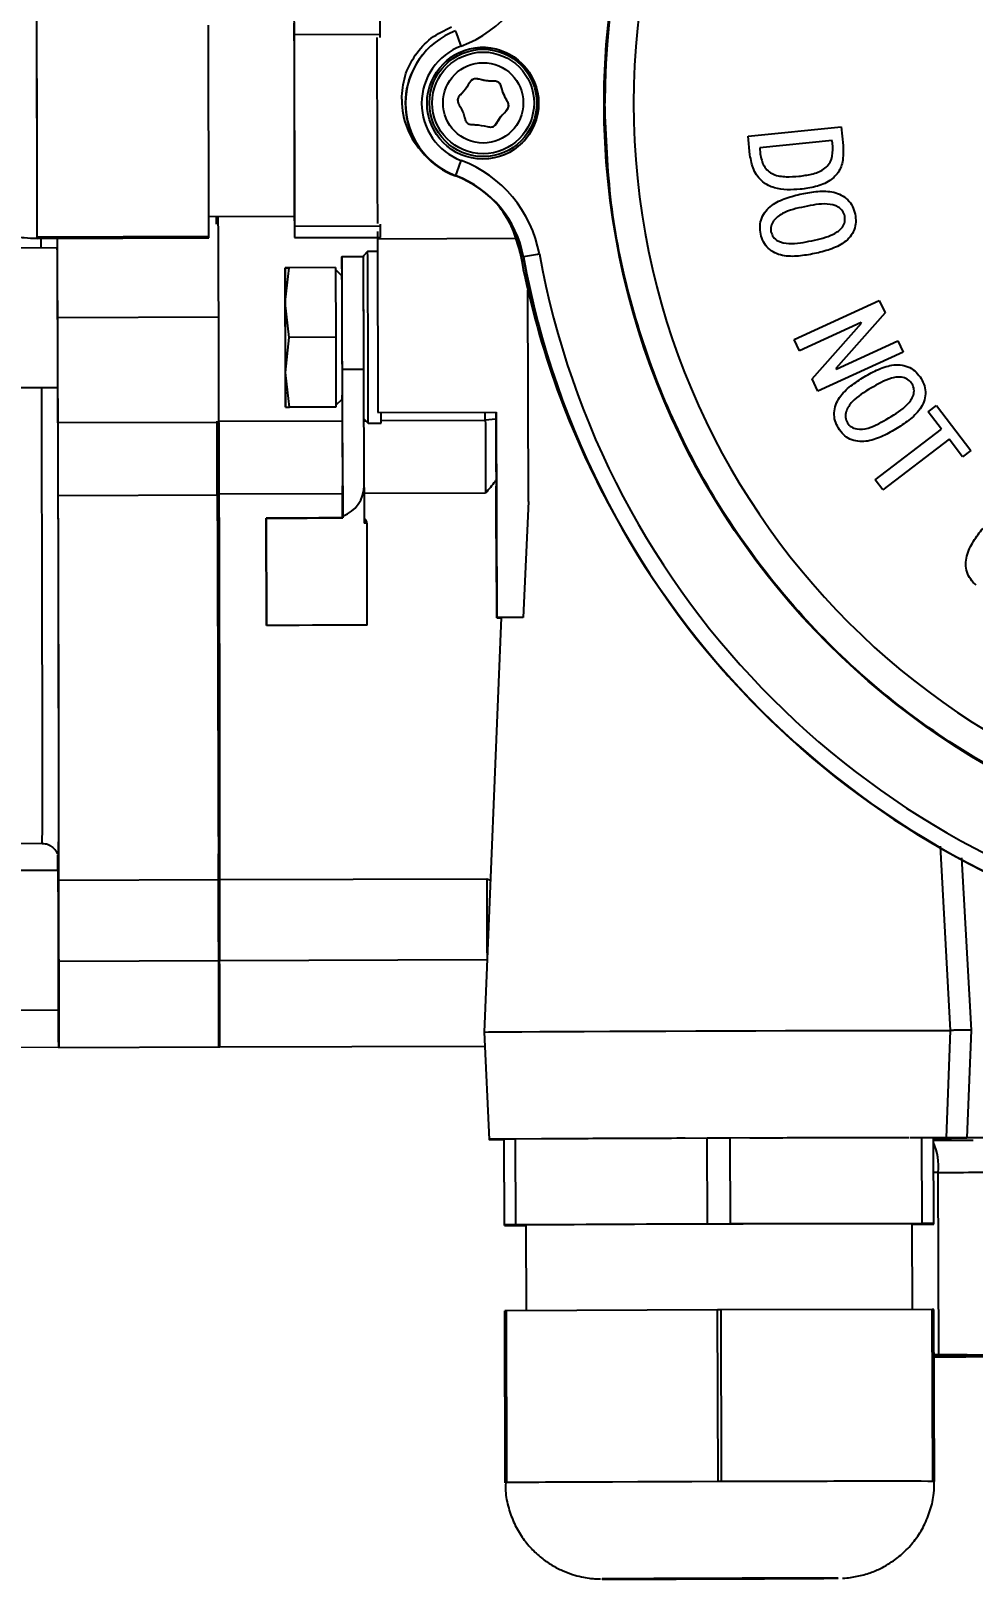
# Model space of a CAD drawing. Header units: millimetres. Extents: x 2462 to 4142, y 835 to 2023.
# Drawn here: x 3527.8 to 3615.5, y 1609.9 to 1754.2 of the extents above; entities that cross this region are included whole.
import ezdxf

# ---------------------------------------------------------------- set-up
doc = ezdxf.new("R2010")
doc.units = ezdxf.units.MM
doc.layers.add('标注', color=3, linetype='Continuous', lineweight=13)
doc.styles.add('SLDTEXTSTYLE1', font='txt.shx', dxfattribs={"width": 0.7, "bigfont": 'gbcbig.shx'})
doc.dimstyles.new('SLDDIMSTYLE12$0', dxfattribs={"dimtxt": 12, "dimasz": 10, "dimexe": 0, "dimexo": 0.0625, "dimgap": 0.875, "dimtad": 1, "dimdec": 1, "dimlfac": 1.8, "dimrnd": 1e-09, "dimzin": 12, "dimdsep": 46, "dimtxsty": 'SLDTEXTSTYLE1', "dimcen": 0.09, "dimdle": 8.16, "dimclrd": 3, "dimclre": 3, "dimadec": 0, "dimazin": 3, "dimtfac": 1, "dimtdec": 1, "dimtofl": 0, "dimtmove": 0, "dimatfit": 3, "dimfxl": 0, "dimfrac": 2, "dimtolj": 1, "dimlwd": 5, "dimlwe": 5, "dimarcsym": 0})

# ---------------------------------------------------------------- blocks, each defined once
blk = doc.blocks.new('*D29')
at = {"layer": 'Defpoints', "color": 0, "transparency": 16777216}
for p in [(3529.96, 1795.46), (3390.31, 1659.46), (3530.36, 1659.46)]:
    blk.add_point(p, dxfattribs=at)
at = {"layer": '标注', "color": 3, "lineweight": 5, "transparency": 16777216}
blk.add_line((3529.9, 1795.46), (3390.31, 1795.46), dxfattribs=at)
at = {"layer": '标注', "color": 3, "linetype": 'Continuous', "lineweight": 5, "transparency": 16777216}
for p, q in [((3390.31, 1785.46), (3390.31, 1669.46)), ((3530.3, 1659.46), (3390.31, 1659.46))]:
    blk.add_line(p, q, dxfattribs=at)
at = {"layer": '标注', "color": 3, "transparency": 16777216}
for points in [[(3388.65, 1785.46), (3391.98, 1785.46), (3390.31, 1795.46)], [(3388.65, 1669.46), (3391.98, 1669.46), (3390.31, 1659.46)]]:
    blk.add_solid(points, dxfattribs=at)
at = {"layer": '标注', "color": 0, "transparency": 16777216, "insert": (3384.44, 1727.46), "char_height": 10, "attachment_point": 5, "rotation": 90, "style": 'SLDTEXTSTYLE1'}
blk.add_mtext('\\A1;136', dxfattribs=at)

msp = doc.modelspace()

# ---------------------------------------------------------------- linework, layer by layer
at = {"color": 7, "linetype": 'Continuous', "lineweight": 25}
for p, q in [((3528.333, 1744.848), (3528.312, 1754.684)), ((3544.354, 1735.062), (3544.312, 1754.734)), ((3552.313, 1753.85), (3560.313, 1753.875)), ((3552.352, 1735.996), (3552.313, 1753.85)), ((3560.314, 1753.574), (3560.313, 1753.875)), ((3564.541, 1752.284), (3564.518, 1752.258)), ((3568.115, 1748.582), (3567.782, 1748.206)), ((3568.119, 1748.578), (3568.123, 1748.582)), ((3562.313, 1747.819), (3562.313, 1747.771)), ((3571.015, 1745.41), (3571.546, 1746.211)), ((3571.546, 1746.211), (3571.686, 1746.369)), ((3571.686, 1746.376), (3571.682, 1746.372)), ((3528.354, 1735.012), (3528.333, 1744.848)), ((3594.591, 1744.365), (3603.258, 1745.244)), ((3594.766, 1742.641), (3594.591, 1744.365)), ((3603.258, 1745.244), (3603.432, 1743.52)), ((3602.413, 1743.98), (3595.671, 1743.294)), ((3595.671, 1743.294), (3595.728, 1742.737)), ((3602.47, 1743.423), (3602.413, 1743.98)), ((3567.314, 1740.675), (3567.337, 1740.7)), ((3544.35, 1736.898), (3552.328, 1736.923)), ((3552.306, 1736.923), (3552.31, 1735.996)), ((3552.352, 1735.996), (3560.352, 1736.021)), ((3560.051, 1735.484), (3560.053, 1734.826)), ((3560.352, 1736.021), (3560.351, 1736.186)), ((3572.706, 1735.521), (3573.348, 1733.53)), ((3530.226, 1733.964), (3523.226, 1733.942)), ((3528.334, 1734.848), (3528.354, 1734.848)), ((3528.354, 1735.012), (3544.354, 1735.062)), ((3528.354, 1734.848), (3544.354, 1734.898)), ((3528.728, 1733.959), (3528.725, 1734.849)), ((3530.209, 1734.853), (3530.212, 1733.964)), ((3552.317, 1734.923), (3552.352, 1734.923)), ((3552.352, 1734.923), (3560.352, 1734.948)), ((3560.053, 1734.914), (3560.057, 1733.645)), ((3560.053, 1734.826), (3572.988, 1734.867)), ((3560.053, 1734.826), (3560.104, 1718.625)), ((3558.74, 1733.141), (3556.74, 1733.135)), ((3559.138, 1733.642), (3558.74, 1733.241)), ((3560.057, 1733.645), (3559.138, 1733.642)), ((3573.348, 1733.53), (3573.348, 1733.481)), ((3573.66, 1733.128), (3573.637, 1733.103)), ((3551.443, 1732.118), (3551.443, 1732.118)), ((3551.463, 1728.868), (3551.816, 1732.119)), ((3556.137, 1732.133), (3551.803, 1732.119)), ((3556.15, 1732.133), (3551.816, 1732.119)), ((3556.137, 1732.133), (3556.15, 1732.133)), ((3556.15, 1732.133), (3556.177, 1725.633)), ((3556.746, 1731.37), (3556.15, 1731.961)), ((3574.13, 1710.35), (3574.068, 1730.02)), ((3551.843, 1725.619), (3551.463, 1728.868)), ((3598.877, 1725.433), (3606.814, 1729.068)), ((3606.814, 1729.068), (3607.346, 1727.906)), ((3545.263, 1727.511), (3530.263, 1727.464)), ((3605.122, 1727), (3599.366, 1724.365)), ((3600.557, 1721.765), (3605.143, 1726.955)), ((3607.346, 1727.906), (3602.759, 1722.718)), ((3605.143, 1726.955), (3605.122, 1727)), ((3551.484, 1722.368), (3551.843, 1725.619)), ((3556.177, 1725.633), (3551.843, 1725.619)), ((3556.177, 1725.633), (3556.191, 1719.133)), ((3599.366, 1724.365), (3598.877, 1725.433)), ((3602.78, 1722.671), (3608.536, 1725.307)), ((3608.536, 1725.307), (3609.025, 1724.24)), ((3609.025, 1724.24), (3601.088, 1720.606)), ((3551.857, 1719.119), (3551.484, 1722.368)), ((3556.785, 1722.661), (3558.785, 1722.667)), ((3556.823, 1708.98), (3556.785, 1722.661)), ((3558.815, 1711.815), (3558.785, 1722.667)), ((3602.759, 1722.718), (3602.78, 1722.671)), ((3523.267, 1720.942), (3530.267, 1720.964)), ((3601.088, 1720.606), (3600.557, 1721.765)), ((3556.19, 1719.304), (3556.782, 1719.9)), ((3556.771, 1719.889), (3556.809, 1708.98)), ((3551.484, 1719.118), (3551.484, 1719.118)), ((3556.191, 1719.133), (3551.857, 1719.119)), ((3558.798, 1718.031), (3559.189, 1717.642)), ((3560.104, 1718.625), (3571.104, 1718.66)), ((3560.104, 1718.614), (3560.104, 1718.625)), ((3571.104, 1718.622), (3560.392, 1718.588)), ((3571.104, 1718.66), (3571.164, 1699.531)), ((3571.104, 1718.66), (3571.104, 1718.622)), ((3571.165, 1699.493), (3571.104, 1718.622)), ((3611.372, 1718.696), (3612.145, 1719.283)), ((3612.61, 1717.066), (3611.372, 1718.696)), ((3612.145, 1719.283), (3615.329, 1715.088)), ((3545.28, 1717.711), (3530.28, 1717.663)), ((3545.281, 1717.823), (3556.778, 1717.859)), ((3558.798, 1717.866), (3558.963, 1717.866)), ((3559.189, 1717.642), (3560.389, 1717.646)), ((3560.391, 1717.871), (3570.106, 1717.901)), ((3606.418, 1712.367), (3612.61, 1717.066)), ((3571.114, 1715.656), (3571.114, 1715.664)), ((3571.114, 1715.664), (3571.116, 1714.969)), ((3571.116, 1714.96), (3571.114, 1715.656)), ((3613.32, 1716.13), (3607.128, 1711.431)), ((3614.556, 1714.501), (3613.32, 1716.13)), ((3571.116, 1714.969), (3571.116, 1714.96)), ((3571.119, 1713.851), (3571.119, 1713.864)), ((3571.119, 1713.864), (3571.122, 1713.103)), ((3571.122, 1713.089), (3571.119, 1713.851)), ((3571.119, 1713.851), (3571.119, 1713.851)), ((3615.329, 1715.088), (3614.556, 1714.501)), ((3571.122, 1713.103), (3571.122, 1713.089)), ((3607.128, 1711.431), (3606.418, 1712.367)), ((3545.289, 1710.926), (3530.289, 1710.878)), ((3556.802, 1711.06), (3545.288, 1711.024)), ((3556.801, 1711.808), (3556.814, 1711.808)), ((3556.81, 1708.808), (3556.801, 1711.808)), ((3556.814, 1711.808), (3556.823, 1708.808)), ((3558.81, 1711.637), (3558.821, 1708.315)), ((3570.128, 1711.102), (3558.812, 1711.067)), ((3571.126, 1711.776), (3571.129, 1710.931)), ((3571.126, 1711.758), (3571.126, 1711.776)), ((3571.129, 1710.913), (3571.126, 1711.758)), ((3571.126, 1711.758), (3571.126, 1711.758)), ((3571.129, 1710.931), (3571.129, 1710.923)), ((3571.129, 1710.923), (3571.154, 1702.816)), ((3571.129, 1710.921), (3571.129, 1710.913)), ((3571.154, 1702.813), (3571.129, 1710.921)), ((3574.13, 1710.35), (3573.638, 1699.538)), ((3549.725, 1698.786), (3549.694, 1708.786)), ((3549.694, 1708.786), (3549.696, 1708.786)), ((3550.77, 1708.789), (3549.696, 1708.786)), ((3549.696, 1708.786), (3549.727, 1698.786)), ((3556.809, 1708.98), (3556.81, 1708.808)), ((3556.809, 1708.98), (3556.809, 1708.98)), ((3556.81, 1708.808), (3556.81, 1708.808)), ((3556.823, 1708.98), (3556.823, 1708.98)), ((3556.823, 1708.808), (3556.823, 1708.98)), ((3556.823, 1708.808), (3556.823, 1708.808)), ((3559.11, 1698.815), (3559.081, 1708.315)), ((3571.154, 1702.816), (3571.154, 1702.813)), ((3571.566, 1699.515), (3570.002, 1660.899)), ((3573.638, 1699.538), (3571.164, 1699.531)), ((3571.164, 1699.531), (3571.165, 1699.493)), ((3571.165, 1699.493), (3571.565, 1699.494)), ((3549.725, 1698.786), (3549.727, 1698.786)), ((3592.29, 1694.575), (3592.285, 1694.569)), ((3592.285, 1694.569), (3592.29, 1694.575)), ((3599.5, 1687.354), (3599.505, 1687.36)), ((3418.175, 1679.481), (3528.819, 1678.478)), ((3613.438, 1661.048), (3612.52, 1678.225)), ((3530.306, 1676.987), (3530.305, 1676.983)), ((3614.488, 1677.13), (3615.359, 1661.086)), ((3530.308, 1675.964), (3523.308, 1675.942)), ((3545.34, 1675.072), (3530.34, 1675.025)), ((3545.34, 1675.103), (3570.241, 1675.181)), ((3570.241, 1675.181), (3570.575, 1675.054)), ((3570.265, 1667.621), (3545.352, 1667.542)), ((3570.265, 1667.621), (3570.265, 1667.401)), ((3545.352, 1667.524), (3530.352, 1667.477)), ((3523.349, 1662.942), (3530.349, 1662.964)), ((3570.002, 1660.899), (3570.47, 1650.901)), ((3613.065, 1651.046), (3613.439, 1661.048)), ((3613.439, 1661.048), (3613.438, 1661.048)), ((3615.359, 1661.086), (3614.985, 1651.05)), ((3530.36, 1659.464), (3545.36, 1659.511)), ((3545.29, 1659.511), (3570.063, 1659.589)), ((3571.884, 1642.925), (3571.859, 1650.925)), ((3571.859, 1650.925), (3571.859, 1650.886)), ((3571.884, 1642.886), (3571.859, 1650.886)), ((3590.785, 1651.007), (3572.932, 1650.932)), ((3572.957, 1642.932), (3572.932, 1650.932)), ((3590.81, 1643.007), (3590.785, 1651.007)), ((3609.589, 1651.048), (3592.932, 1651.014)), ((3592.957, 1643.014), (3592.932, 1651.014)), ((3610.785, 1651.051), (3609.693, 1651.048)), ((3610.81, 1643.051), (3610.785, 1651.051)), ((3611.884, 1643.051), (3611.858, 1651.051)), ((3613.065, 1651.046), (3611.858, 1651.048)), ((3611.859, 1651.014), (3613.065, 1651.023)), ((3614.985, 1651.05), (3624.025, 1651.078)), ((3624.025, 1651.061), (3614.985, 1651.032)), ((3612.314, 1647.821), (3611.869, 1647.819)), ((3612.367, 1630.821), (3612.314, 1647.821)), ((3610.81, 1643.051), (3592.957, 1643.014)), ((3609.909, 1635.049), (3609.884, 1643.025)), ((3611.884, 1643.012), (3611.884, 1643.051)), ((3571.884, 1642.925), (3571.884, 1642.886)), ((3590.81, 1643.007), (3572.957, 1642.932)), ((3572.957, 1642.886), (3573.884, 1642.888)), ((3573.884, 1642.912), (3573.909, 1634.936)), ((3609.884, 1643.001), (3610.81, 1643.005)), ((3571.959, 1618.927), (3571.909, 1634.927)), ((3571.909, 1634.927), (3571.909, 1634.884)), ((3571.959, 1618.884), (3571.909, 1634.884)), ((3591.745, 1635.011), (3572.073, 1634.928)), ((3572.123, 1618.928), (3572.073, 1634.928)), ((3591.795, 1619.011), (3591.745, 1635.011)), ((3611.745, 1635.053), (3592.073, 1635.012)), ((3592.123, 1619.012), (3592.073, 1635.012)), ((3611.795, 1619.053), (3611.745, 1635.053)), ((3611.959, 1619.053), (3611.909, 1635.053)), ((3612.367, 1630.821), (3611.922, 1630.819)), ((3616.364, 1630.786), (3611.922, 1630.777)), ((3611.923, 1630.666), (3616.234, 1630.684)), ((3611.923, 1630.623), (3612.189, 1630.624)), ((3571.959, 1618.927), (3571.959, 1618.906)), ((3571.959, 1618.906), (3571.959, 1618.884)), ((3581.959, 1618.97), (3572.123, 1618.928)), ((3591.795, 1619.011), (3581.959, 1618.97)), ((3601.959, 1619.033), (3592.123, 1619.012)), ((3611.795, 1619.053), (3601.959, 1619.033)), ((3611.959, 1619.031), (3611.959, 1619.053))]:
    msp.add_line(p, q, dxfattribs=at)
at = {"color": 7, "linetype": 'Continuous', "lineweight": 25, "flags": 128}
for points in [[(3528.333, 1744.848), (3528.327, 1747.194), (3528.321, 1749.671), (3528.314, 1752.237), (3528.306, 1754.848), (3528.297, 1757.458), (3528.289, 1760.024), (3528.279, 1762.501), (3528.27, 1764.848)], [(3552.313, 1753.85), (3552.313, 1754.118), (3552.312, 1754.386), (3552.311, 1754.655), (3552.31, 1754.923), (3552.309, 1755.191), (3552.308, 1755.46), (3552.308, 1755.728), (3552.307, 1755.996)], [(3560.313, 1753.875), (3560.313, 1754.143), (3560.312, 1754.411), (3560.311, 1754.68), (3560.31, 1754.948), (3560.309, 1755.217), (3560.308, 1755.485), (3560.308, 1755.753), (3560.307, 1756.021)], [(3528.354, 1734.848), (3528.354, 1734.868), (3528.354, 1734.888), (3528.354, 1734.909), (3528.354, 1734.929), (3528.354, 1734.95), (3528.354, 1734.97), (3528.354, 1734.991), (3528.354, 1735.012)], [(3544.354, 1734.898), (3544.354, 1734.918), (3544.354, 1734.939), (3544.354, 1734.959), (3544.354, 1734.979), (3544.354, 1735), (3544.354, 1735.02), (3544.354, 1735.041), (3544.354, 1735.062)], [(3556.785, 1722.661), (3556.781, 1724.234), (3556.776, 1725.874), (3556.77, 1727.503), (3556.764, 1729.042), (3556.759, 1730.417), (3556.753, 1731.562), (3556.748, 1732.421), (3556.743, 1732.954), (3556.74, 1733.135), (3556.738, 1732.954), (3556.737, 1732.421), (3556.737, 1731.562), (3556.737, 1731.438)], [(3558.777, 1725.641), (3558.771, 1727.275), (3558.765, 1728.832), (3558.76, 1730.24), (3558.754, 1731.433), (3558.749, 1732.356), (3558.744, 1732.964), (3558.74, 1733.23), (3558.738, 1733.141)], [(3528.819, 1678.478), (3528.822, 1678.522), (3528.828, 1678.874), (3528.833, 1679.577), (3528.837, 1680.625), (3528.839, 1682.01), (3528.84, 1683.722), (3528.84, 1685.75), (3528.839, 1688.078), (3528.836, 1690.69), (3528.832, 1693.567), (3528.827, 1696.688), (3528.821, 1700.031), (3528.813, 1703.571), (3528.805, 1707.284), (3528.795, 1711.142), (3528.785, 1715.117), (3528.774, 1719.181), (3528.769, 1720.959)], [(3530.253, 1720.964), (3530.259, 1718.933), (3530.27, 1714.744), (3530.281, 1710.647), (3530.291, 1706.671), (3530.3, 1702.844), (3530.307, 1699.196), (3530.314, 1695.75), (3530.319, 1692.534), (3530.323, 1689.569), (3530.326, 1686.877), (3530.327, 1684.477), (3530.327, 1682.388), (3530.326, 1680.623), (3530.324, 1679.195), (3530.32, 1678.115), (3530.315, 1677.391), (3530.309, 1677.028), (3530.306, 1676.987)], [(3570.106, 1717.901), (3570.105, 1718.479), (3570.104, 1718.619)], [(3571.106, 1718.003), (3571.082, 1717.999), (3570.106, 1717.901)], [(3570.106, 1717.901), (3570.108, 1717.549), (3570.109, 1717.029), (3570.111, 1716.352), (3570.114, 1715.529), (3570.117, 1714.574), (3570.12, 1713.506), (3570.124, 1712.341), (3570.128, 1711.102)], [(3530.289, 1710.878), (3530.299, 1706.749), (3530.309, 1702.751), (3530.317, 1698.911), (3530.324, 1695.252), (3530.33, 1691.799), (3530.336, 1688.573), (3530.339, 1685.595), (3530.342, 1682.884), (3530.343, 1680.457), (3530.343, 1678.329), (3530.342, 1676.514), (3530.34, 1675.025)], [(3545.289, 1710.926), (3545.299, 1706.796), (3545.308, 1702.798), (3545.317, 1698.958), (3545.324, 1695.299), (3545.33, 1691.846), (3545.335, 1688.62), (3545.339, 1685.642), (3545.342, 1682.931), (3545.343, 1680.504), (3545.343, 1678.376), (3545.342, 1676.562), (3545.34, 1675.072)], [(3549.694, 1708.786), (3549.964, 1708.787), (3550.511, 1708.788), (3551.3, 1708.791), (3552.282, 1708.794), (3553.396, 1708.798), (3554.57, 1708.801), (3555.733, 1708.805), (3556.81, 1708.808)], [(3556.823, 1708.808), (3555.748, 1708.805), (3554.586, 1708.801), (3553.411, 1708.798), (3552.297, 1708.794), (3551.312, 1708.791), (3550.52, 1708.789), (3549.97, 1708.787), (3549.696, 1708.786)], [(3550.769, 1708.789), (3551.075, 1708.79), (3551.675, 1708.792), (3552.515, 1708.795), (3553.519, 1708.798), (3554.599, 1708.801), (3555.66, 1708.805), (3556.606, 1708.808), (3556.823, 1708.808)], [(3556.823, 1708.808), (3556.615, 1708.808), (3555.671, 1708.805), (3554.612, 1708.801), (3553.531, 1708.798), (3552.525, 1708.795), (3551.684, 1708.792), (3551.081, 1708.79), (3550.77, 1708.789)], [(3556.823, 1708.808), (3556.819, 1708.808), (3556.81, 1708.808)], [(3559.081, 1708.315), (3559.065, 1708.315), (3559.016, 1708.315), (3558.934, 1708.315), (3558.821, 1708.315)], [(3559.11, 1698.815), (3558.935, 1698.815), (3558.417, 1698.813), (3557.595, 1698.811), (3556.532, 1698.807), (3555.309, 1698.804), (3554.017, 1698.799), (3552.754, 1698.795), (3551.617, 1698.792), (3550.69, 1698.789), (3550.043, 1698.787), (3549.727, 1698.786)], [(3530.275, 1675.964), (3530.271, 1676.514), (3530.265, 1677.403)], [(3570.241, 1675.181), (3570.242, 1674.694), (3570.244, 1674.048), (3570.247, 1673.253), (3570.25, 1672.324), (3570.253, 1671.277), (3570.257, 1670.13), (3570.26, 1668.904), (3570.265, 1667.621)], [(3530.352, 1667.477), (3530.357, 1665.608), (3530.361, 1663.887), (3530.363, 1662.378), (3530.364, 1661.141), (3530.364, 1660.221), (3530.363, 1659.655), (3530.36, 1659.464), (3530.356, 1659.655), (3530.351, 1660.221), (3530.345, 1661.141), (3530.339, 1662.378), (3530.336, 1662.964)], [(3570.002, 1660.899), (3570.046, 1660.902), (3570.402, 1660.908), (3571.108, 1660.916), (3572.153, 1660.924), (3573.519, 1660.933), (3575.185, 1660.942), (3577.125, 1660.952), (3579.306, 1660.963), (3581.695, 1660.973), (3584.252, 1660.983), (3586.936, 1660.993), (3589.704, 1661.003), (3592.512, 1661.012), (3595.315, 1661.02), (3598.067, 1661.028), (3600.724, 1661.034), (3603.244, 1661.04), (3605.586, 1661.044), (3607.712, 1661.048), (3609.588, 1661.05), (3611.184, 1661.05), (3612.474, 1661.05), (3613.438, 1661.048)], [(3592.932, 1651.014), (3592.664, 1651.013), (3592.395, 1651.012), (3592.127, 1651.011), (3591.858, 1651.011), (3591.59, 1651.01), (3591.322, 1651.009), (3591.053, 1651.008), (3590.785, 1651.007)], [(3611.859, 1650.814), (3612.276, 1650.815), (3612.956, 1650.817), (3613.641, 1650.819), (3614.329, 1650.821), (3615.018, 1650.823), (3615.547, 1650.825)], [(3592.957, 1643.014), (3592.689, 1643.013), (3592.42, 1643.012), (3592.152, 1643.011), (3591.884, 1643.011), (3591.615, 1643.01), (3591.347, 1643.009), (3591.079, 1643.008), (3590.81, 1643.007)], [(3572.073, 1634.928), (3572.052, 1634.928), (3572.031, 1634.928), (3572.011, 1634.927), (3571.99, 1634.927), (3571.97, 1634.927), (3571.95, 1634.927), (3571.929, 1634.927), (3571.909, 1634.927)], [(3592.073, 1635.012), (3592.032, 1635.012), (3591.991, 1635.012), (3591.95, 1635.012), (3591.909, 1635.012), (3591.868, 1635.011), (3591.827, 1635.011), (3591.786, 1635.011), (3591.745, 1635.011)], [(3611.909, 1635.053), (3611.889, 1635.053), (3611.868, 1635.053), (3611.848, 1635.053), (3611.827, 1635.053), (3611.807, 1635.053), (3611.786, 1635.053), (3611.766, 1635.053), (3611.745, 1635.053)], [(3611.922, 1630.792), (3612.618, 1630.795), (3613.675, 1630.8), (3614.463, 1630.805), (3614.921, 1630.809), (3615.016, 1630.811), (3614.741, 1630.813), (3614.117, 1630.813), (3613.189, 1630.812), (3612.027, 1630.81), (3611.922, 1630.81)], [(3611.923, 1630.633), (3612.472, 1630.635), (3613.53, 1630.64), (3614.317, 1630.645), (3614.775, 1630.649), (3614.871, 1630.651), (3614.596, 1630.653), (3613.971, 1630.653), (3613.044, 1630.652), (3611.923, 1630.65)], [(3572.123, 1618.928), (3572.102, 1618.928), (3572.082, 1618.928), (3572.061, 1618.928), (3572.041, 1618.927), (3572.02, 1618.927), (3572, 1618.927), (3571.98, 1618.927), (3571.959, 1618.927)], [(3601.959, 1619.033), (3599.613, 1619.027), (3597.136, 1619.021), (3594.57, 1619.014), (3591.959, 1619.006), (3589.349, 1618.998), (3586.783, 1618.988), (3584.306, 1618.979), (3581.959, 1618.97)], [(3592.123, 1619.012), (3592.082, 1619.012), (3592.041, 1619.012), (3592, 1619.012), (3591.959, 1619.012), (3591.918, 1619.012), (3591.877, 1619.011), (3591.836, 1619.011), (3591.795, 1619.011)], [(3611.959, 1619.053), (3611.939, 1619.053), (3611.919, 1619.053), (3611.898, 1619.053), (3611.878, 1619.053), (3611.857, 1619.053), (3611.837, 1619.053), (3611.816, 1619.053), (3611.795, 1619.053)], [(3580.993, 1609.935), (3580.999, 1609.933), (3581.035, 1609.932)], [(3591.988, 1609.988), (3590.054, 1609.981), (3588.19, 1609.974), (3586.464, 1609.967), (3584.937, 1609.96), (3583.665, 1609.953), (3582.694, 1609.947), (3582.058, 1609.942), (3581.782, 1609.937), (3581.874, 1609.934), (3582.332, 1609.932), (3583.139, 1609.931), (3584.266, 1609.932), (3585.672, 1609.934), (3587.306, 1609.937), (3589.109, 1609.941), (3591.016, 1609.946), (3592.959, 1609.952), (3594.866, 1609.959), (3596.669, 1609.966), (3598.303, 1609.973), (3599.709, 1609.98), (3600.836, 1609.987), (3601.643, 1609.993), (3602.101, 1609.998), (3602.193, 1610.002), (3601.917, 1610.004), (3601.281, 1610.006), (3600.31, 1610.006), (3599.038, 1610.005), (3597.511, 1610.002), (3595.785, 1609.998), (3593.921, 1609.993), (3591.988, 1609.988)], [(3602.969, 1610.002), (3602.976, 1610.002), (3602.979, 1610.004)]]:
    msp.add_lwpolyline(points, dxfattribs=at)
at = {"color": 7, "linetype": 'Continuous', "lineweight": 25}
for centre, radius in [((3652.371, 1747.443), 71.202), ((3569.872, 1747.443), 5.2), ((3569.897, 1747.472), 5), ((3569.902, 1747.477), 4.739), ((3569.904, 1747.479), 3.742)]:
    msp.add_circle(centre, radius, dxfattribs=at)
for centre, radius, start, end in [((3652.374, 1747.446), 71.137, 270.00008, 179.99995), ((3652.378, 1747.451), 68.457, 90.00009, 359.99993), ((3563.824, 1763.545), 11.5, 290.58662, 349.69398), ((1117.152, 1742.451), 2435.183, 359.869926, 0.293437), ((3569.869, 1747.441), 7.2, 110.58678, 249.4134), ((3413.496, 1695.196), 164.762, 20.45627, 20.97729), ((3569.872, 1747.443), 5.7, 110.58679, 249.4134), ((3569.846, 1747.415), 7.2, 137.72619, 249.41336), ((3569.863, 1747.434), 5.2, 317.72621, 137.72594), ((3569.513, 1747.782), 7.2, 180.09019, 224.23125), ((2430.673, 1739.664), 1097.672, 359.74859, 0.270567), ((3191.458, 1883.09), 401.946, 339.2524, 339.46673), ((3563.824, 1731.342), 11.5, 10.30623, 69.41324), ((3563.798, 1731.313), 10, 10.30621, 69.41324), ((3563.821, 1731.339), 10, 10.30623, 69.41324), ((966.881, 1721.001), 2578.39, 0.144658, 0.35331), ((3563.515, 1731.661), 10, 10.48648, 37.80325), ((5185.008, 1745.455), 1632.725, 180.331938, 180.3696), ((1919.673, 1735.187), 1632.68, 359.990748, 0.02841), ((1927.672, 1735.212), 1632.68, 359.990748, 0.02841), ((2482.702, 1725.624), 1047.557, 0.101779, 0.456178), ((-687.551, 1714.694), 4217.833, 0.173468, 0.27385), ((2097.385, 1721.657), 1461.4, 0.039606, 0.45024), ((2524.235, 1724.606), 1034.943, 0.057391, 0.500284), ((3652.012, 1748.042), 80, 190.48648, 208.29542), ((3652.346, 1747.415), 80, 190.3062, 221.34361), ((3618.446, 1493.137), 244.134, 100.21812, 100.57087), ((3652.369, 1747.441), 80, 190.30621, 259.69381), ((3652.372, 1747.444), 78.5, 190.30621, 259.69381), ((3908.183, 1730.553), 356.743, 179.74859, 180.27057), ((3194.708, 1728.309), 356.755, 0.08979, 0.61175), ((2301.579, 1721.689), 1255.204, 359.918306, 0.441874), ((7036.394, 1736.577), 3484.958, 180.126742, 180.233607), ((66.534, 1714.659), 3484.958, 0.126742, 0.233607), ((2759.452, 1723.121), 770.817, 359.839654, 0.324328), ((1356.897, 1718.784), 2173.384, 359.970463, 0.228831), ((1371.897, 1718.831), 2173.384, 359.970463, 0.228831), ((-350.616, 1713.234), 3909.412, 0.132005, 0.18183), ((2524.261, 1720.17), 1034.931, 359.860064, 0.30296), ((3908.219, 1722.927), 356.755, 180.08979, 180.61175), ((3194.744, 1720.683), 356.743, 359.74859, 0.27057), ((3496.11, 1718.357), 64.283, 359.36654, 0.20631), ((5004.414, 1716.088), 1474.135, 179.938756, 180.202472), ((5019.414, 1716.135), 1474.135, 179.938756, 180.202472), ((3652.351, 1747.421), 80, 221.3436, 228.65642), ((3652.346, 1747.415), 80, 228.65641, 259.87691), ((3541.123, 1677.509), 10.831, 180.41895, 182.78629), ((2147.245, 1665.111), 1383.105, 359.911064, 0.449596), ((5618.281, 1674.59), 2087.941, 179.988075, 180.195186), ((5633.281, 1674.637), 2087.941, 179.988075, 180.195186), ((2633.229, 1662.567), 912.136, 359.808041, 0.311374), ((3581.959, 157.235), 1493.723, 90.346246, 90.387413), ((3611.162, 157.373), 1493.678, 89.973304, 90.014472), ((3606.614, 1648.323), 5.722, 354.96726, 23.54081), ((3599.211, 6549.848), 4902.045, 270.153147, 270.241236), ((3603.71, -584.825), 2227.858, 89.841239, 90.304162), ((3611.188, 149.373), 1493.678, 89.973304, 90.014472), ((3601.784, 3136.701), 1493.723, 270.346246, 270.387413), ((3581.984, 149.235), 1493.723, 90.346246, 90.387413), ((3572.58, 3136.563), 1493.678, 269.973304, 270.014472), ((3594.083, -584.883), 2227.886, 90.056559, 90.519478), ((3629.89, -3263.222), 4893.878, 90.119055, 90.207243), ((3599.265, 6532.848), 4902.045, 270.153147, 270.241236), ((3583.389, 614.713), 1004.258, 90.081561, 90.652098), ((3606.852, 614.823), 1004.221, 89.708612, 90.279164), ((3593.612, 176.728), 1433.262, 90.06494, 90.504461), ((3583.932, 4147.24), 2537.31, 269.934581, 270.4299), ((3599.595, 33.833), 1576.175, 89.876964, 90.276533)]:
    msp.add_arc(centre, radius, start, end, dxfattribs=at)
for centre, major_axis, ratio, start_param, end_param in [((3559.801, 1711.818), (2.128, -2.118), 0.9982824, 3.9286365, 4.0203054), ((3555.815, 1711.805), (2.112, 2.131), 0.9996447, 4.2654461, 5.4964055)]:
    msp.add_ellipse(centre, major_axis=major_axis, ratio=ratio, start_param=start_param, end_param=end_param, dxfattribs=at)
for points, knots in [([(3562.314, 1747.819), (3562.376, 1748.543), (3562.498, 1749.995), (3563.5, 1751.967), (3564.987, 1753.61), (3566.302, 1754.245), (3566.96, 1754.563)], [0, 0, 0, 0, 0.2490317, 0.4993545, 0.7496772, 1, 1, 1, 1]), ([(3559.994, 1753.574), (3559.995, 1753.25), (3560, 1751.674), (3560.009, 1748.888), (3560.02, 1745.352), (3560.031, 1742.074), (3560.04, 1739.194), (3560.046, 1737.226), (3560.048, 1736.415), (3560.049, 1736.239)], [0, 0, 0, 0, 0.0466301, 0.227282, 0.407934, 0.5885859, 0.7692378, 0.9498897, 1, 1, 1, 1]), ([(3571.549, 1746.214), (3571.395, 1745.931), (3571.211, 1745.591), (3570.883, 1745.281), (3570.624, 1745.2), (3570.047, 1745.329), (3569.407, 1745.462), (3568.786, 1745.445), (3568.452, 1745.533), (3568.28, 1745.768), (3568.169, 1746.078), (3568.047, 1746.618), (3567.748, 1747.135), (3567.516, 1747.589), (3567.528, 1747.86), (3567.74, 1748.259), (3568.336, 1748.685), (3568.594, 1749.37), (3568.925, 1749.677), (3569.184, 1749.759), (3569.761, 1749.629), (3570.401, 1749.497), (3571.022, 1749.514), (3571.357, 1749.425), (3571.528, 1749.191), (3571.639, 1748.88), (3571.761, 1748.34), (3572.061, 1747.823), (3572.292, 1747.369), (3572.28, 1747.098), (3572.065, 1746.702), (3571.784, 1746.436), (3571.549, 1746.214)], [0, 0, 0, 0, 0.0662649, 0.0793317, 0.0917493, 0.1205736, 0.1985399, 0.2267612, 0.2498448, 0.2658901, 0.2845053, 0.318085, 0.3794264, 0.4082507, 0.4206683, 0.4337351, 0.5, 0.5662649, 0.5793317, 0.5917493, 0.6205736, 0.6985399, 0.7267612, 0.7498448, 0.7658901, 0.7845053, 0.818085, 0.8794264, 0.9082507, 0.9206683, 0.9337351, 1, 1, 1, 1]), ([(3572.02, 1746.745), (3572.078, 1746.803), (3572.182, 1746.907), (3572.275, 1747.095), (3572.289, 1747.365), (3572.014, 1747.89), (3571.723, 1748.474), (3571.579, 1749.079), (3571.408, 1749.379), (3571.137, 1749.485), (3570.809, 1749.512), (3570.255, 1749.491), (3569.68, 1749.646), (3569.178, 1749.756), (3568.925, 1749.671), (3568.821, 1749.594), (3568.786, 1749.541), (3568.786, 1749.54)], [0, 0, 0, 0, 0.0442933, 0.0782703, 0.1105592, 0.1855092, 0.3882407, 0.461623, 0.521646, 0.5633676, 0.6117717, 0.6990871, 0.8585898, 0.9335398, 0.9658287, 0.9998057, 1, 1, 1, 1]), ([(3519.315, 1743.458), (3519.316, 1743.43), (3519.32, 1743.334), (3519.345, 1742.961), (3519.435, 1742.23), (3519.663, 1741.25), (3520.124, 1740.016), (3520.803, 1738.799), (3521.753, 1737.623), (3522.853, 1736.636), (3524.14, 1735.818), (3525.59, 1735.226), (3527.011, 1734.881), (3527.939, 1734.884), (3528.336, 1734.886)], [0, 0, 0, 0, 0.0097053, 0.0332249, 0.0826413, 0.1713125, 0.2497861, 0.3676399, 0.4710802, 0.5759853, 0.6863554, 0.7995369, 0.914206, 1, 1, 1, 1]), ([(3599.446, 1739.429), (3599.042, 1739.402), (3598.236, 1739.347), (3597.021, 1739.497), (3595.849, 1740.086), (3595.014, 1741.228), (3594.848, 1742.169), (3594.766, 1742.641)], [0, 0, 0, 0, 0.1873686, 0.3744545, 0.5606512, 0.7799286, 1, 1, 1, 1]), ([(3595.728, 1742.737), (3595.802, 1742.34), (3595.913, 1741.743), (3596.429, 1741.114), (3597.119, 1740.693), (3598.134, 1740.56), (3598.926, 1740.617), (3599.322, 1740.646)], [0, 0, 0, 0, 0.2491686, 0.3742314, 0.4992481, 0.7491493, 1, 1, 1, 1]), ([(3599.322, 1740.646), (3599.72, 1740.698), (3600.513, 1740.802), (3601.485, 1741.141), (3602.087, 1741.686), (3602.488, 1742.402), (3602.477, 1743.015), (3602.47, 1743.423)], [0, 0, 0, 0, 0.2508567, 0.500793, 0.6258591, 0.7509329, 1, 1, 1, 1]), ([(3603.432, 1743.52), (3603.454, 1743.11), (3603.498, 1742.29), (3603.137, 1741.076), (3602.193, 1740.117), (3600.881, 1739.625), (3599.924, 1739.495), (3599.446, 1739.429)], [0, 0, 0, 0, 0.1870739, 0.3734257, 0.5592438, 0.7792964, 1, 1, 1, 1]), ([(3595.769, 1735.253), (3595.733, 1735.504), (3595.66, 1736.005), (3595.827, 1736.759), (3596.217, 1737.417), (3596.959, 1738.113), (3598.124, 1738.648), (3599.101, 1738.886), (3599.591, 1739.005)], [0, 0, 0, 0, 0.1250192, 0.2498558, 0.3747912, 0.4997815, 0.7495749, 1, 1, 1, 1]), ([(3599.591, 1739.005), (3600.083, 1739.095), (3601.066, 1739.275), (3602.34, 1739.259), (3603.291, 1738.917), (3603.902, 1738.467), (3604.354, 1737.849), (3604.488, 1737.364), (3604.555, 1737.122)], [0, 0, 0, 0, 0.2504567, 0.5002532, 0.6252173, 0.7501267, 0.8749622, 1, 1, 1, 1]), ([(3545.049, 1736.165), (3545.049, 1736.174), (3545.047, 1736.612), (3545.047, 1736.758), (3545.046, 1736.9)], [0, 0, 0, 0, 0.0204207, 1, 1, 1, 1]), ([(3599.847, 1737.8), (3599.134, 1737.651), (3598.069, 1737.429), (3597.022, 1736.663), (3596.68, 1736.002), (3596.708, 1735.638), (3596.722, 1735.456)], [0, 0, 0, 0, 0.5017694, 0.750141, 0.875232, 1, 1, 1, 1]), ([(3603.602, 1736.919), (3603.543, 1737.089), (3603.424, 1737.43), (3602.862, 1737.907), (3601.602, 1738.182), (3600.55, 1737.953), (3599.847, 1737.8)], [0, 0, 0, 0, 0.1248189, 0.2499539, 0.4981871, 1, 1, 1, 1]), ([(3600.519, 1734.638), (3601.218, 1734.783), (3602.263, 1735), (3603.316, 1735.728), (3603.645, 1736.383), (3603.616, 1736.741), (3603.602, 1736.919)], [0, 0, 0, 0, 0.5019475, 0.7502431, 0.8752926, 1, 1, 1, 1]), ([(3604.555, 1737.122), (3604.592, 1736.874), (3604.666, 1736.379), (3604.503, 1735.634), (3604.123, 1734.98), (3603.381, 1734.3), (3602.226, 1733.783), (3601.259, 1733.549), (3600.775, 1733.433)], [0, 0, 0, 0, 0.1250247, 0.249832, 0.3747171, 0.499688, 0.7495364, 1, 1, 1, 1]), ([(3596.722, 1735.456), (3596.783, 1735.285), (3596.904, 1734.943), (3597.493, 1734.491), (3598.759, 1734.259), (3599.814, 1734.486), (3600.519, 1734.638)], [0, 0, 0, 0, 0.1247323, 0.24978, 0.4982226, 1, 1, 1, 1]), ([(3600.775, 1733.433), (3600.282, 1733.342), (3599.297, 1733.161), (3598.023, 1733.163), (3597.06, 1733.476), (3596.435, 1733.911), (3595.973, 1734.526), (3595.837, 1735.011), (3595.769, 1735.253)], [0, 0, 0, 0, 0.2504518, 0.5003272, 0.6253213, 0.7502035, 0.8750019, 1, 1, 1, 1]), ([(3551.816, 1732.119), (3551.81, 1732.119), (3551.583, 1732.118), (3551.512, 1732.118), (3551.443, 1732.118)], [0, 0, 0, 0, 0.0269952, 1, 1, 1, 1]), ([(3551.443, 1732.118), (3551.482, 1732.118), (3551.534, 1732.118), (3551.748, 1732.119), (3551.803, 1732.119)], [0, 0, 0, 0, 0.7469333, 1, 1, 1, 1]), ([(3605.405, 1721.957), (3605.842, 1722.201), (3606.714, 1722.69), (3607.924, 1723.09), (3608.936, 1723.075), (3609.66, 1722.847), (3610.288, 1722.407), (3610.572, 1721.992), (3610.714, 1721.784)], [0, 0, 0, 0, 0.2504523, 0.5002239, 0.6252071, 0.75011, 0.874969, 1, 1, 1, 1]), ([(3603.004, 1717.171), (3602.888, 1717.396), (3602.656, 1717.845), (3602.574, 1718.613), (3602.727, 1719.362), (3603.205, 1720.26), (3604.132, 1721.145), (3604.98, 1721.686), (3605.405, 1721.957)], [0, 0, 0, 0, 0.1250036, 0.2498616, 0.3747616, 0.4997388, 0.7495522, 1, 1, 1, 1]), ([(3609.876, 1721.284), (3609.765, 1721.427), (3609.543, 1721.712), (3609.025, 1721.904), (3608.488, 1721.963), (3607.434, 1721.712), (3606.658, 1721.26), (3606.038, 1720.899)], [0, 0, 0, 0, 0.1244998, 0.2492948, 0.3742933, 0.4995067, 1, 1, 1, 1]), ([(3607.698, 1718.124), (3608.312, 1718.488), (3609.23, 1719.033), (3609.993, 1720.063), (3610.092, 1720.791), (3609.948, 1721.12), (3609.876, 1721.284)], [0, 0, 0, 0, 0.5018684, 0.7502116, 0.8752611, 1, 1, 1, 1]), ([(3610.714, 1721.784), (3610.829, 1721.562), (3611.059, 1721.117), (3611.149, 1720.359), (3610.996, 1719.618), (3610.516, 1718.733), (3609.589, 1717.87), (3608.75, 1717.334), (3608.33, 1717.066)], [0, 0, 0, 0, 0.1249965, 0.249855, 0.3747479, 0.4997368, 0.7495608, 1, 1, 1, 1]), ([(3606.038, 1720.899), (3605.412, 1720.528), (3604.476, 1719.974), (3603.731, 1718.91), (3603.626, 1718.173), (3603.77, 1717.838), (3603.842, 1717.671)], [0, 0, 0, 0, 0.501761, 0.750183, 0.8753162, 1, 1, 1, 1]), ([(3551.484, 1719.118), (3551.553, 1719.118), (3551.624, 1719.119), (3551.85, 1719.119), (3551.857, 1719.119)], [0, 0, 0, 0, 0.97300478, 1, 1, 1, 1]), ([(3603.842, 1717.671), (3603.954, 1717.529), (3604.18, 1717.245), (3604.882, 1717.005), (3606.156, 1717.195), (3607.08, 1717.752), (3607.698, 1718.124)], [0, 0, 0, 0, 0.124711, 0.2497335, 0.4981823, 1, 1, 1, 1]), ([(3545.109, 1717.007), (3545.112, 1716.006), (3545.122, 1712.751), (3545.139, 1707.46), (3545.159, 1701.27), (3545.177, 1695.538), (3545.193, 1690.351), (3545.207, 1685.801), (3545.219, 1681.965), (3545.229, 1678.903), (3545.236, 1676.691), (3545.24, 1675.284), (3545.241, 1675.102), (3545.241, 1675.011)], [0, 0, 0, 0, 0.0424766, 0.138229, 0.2339813, 0.3297336, 0.425486, 0.5212383, 0.6169907, 0.712743, 0.8084953, 0.9042477, 1, 1, 1, 1]), ([(3608.33, 1717.066), (3607.893, 1716.821), (3607.019, 1716.331), (3605.813, 1715.922), (3604.801, 1715.907), (3604.068, 1716.115), (3603.431, 1716.547), (3603.147, 1716.962), (3603.004, 1717.171)], [0, 0, 0, 0, 0.2504337, 0.5002812, 0.6252688, 0.7501695, 0.8749936, 1, 1, 1, 1]), ([(3571.124, 1712.364), (3571.086, 1712.314), (3570.761, 1711.886), (3570.425, 1711.47), (3570.128, 1711.102)], [0, 0, 0, 0, 0.1172043, 1, 1, 1, 1]), ([(3559.079, 1708.325), (3559.072, 1708.385), (3559.059, 1708.495), (3558.979, 1708.624), (3558.896, 1708.709), (3558.836, 1708.742), (3558.811, 1708.756)], [0, 0, 0, 0, 0.3380438, 0.6128668, 0.8421432, 1, 1, 1, 1]), ([(3615.848, 1702.54), (3615.663, 1702.711), (3615.291, 1703.054), (3614.951, 1703.747), (3614.839, 1704.502), (3614.98, 1705.508), (3615.548, 1706.656), (3616.16, 1707.453), (3616.466, 1707.853)], [0, 0, 0, 0, 0.1250093, 0.2498545, 0.3747778, 0.4997916, 0.7495853, 1, 1, 1, 1]), ([(3573.638, 1699.538), (3572.999, 1699.534), (3571.796, 1699.524), (3571.681, 1699.518), (3571.626, 1699.515)], [0, 0, 0, 0, 0.5305833, 1, 1, 1, 1]), ([(3528.818, 1678.453), (3528.907, 1678.457), (3529.163, 1678.469), (3529.533, 1678.311), (3529.865, 1678.061), (3530.074, 1677.795), (3530.18, 1677.593), (3530.208, 1677.506), (3530.211, 1677.494)], [0, 0, 0, 0, 0.1450973, 0.4159266, 0.6355926, 0.8214957, 0.9758293, 1, 1, 1, 1]), ([(3545.241, 1675.011), (3545.241, 1675.104), (3545.24, 1675.291), (3545.237, 1676.238), (3545.234, 1677.255), (3545.233, 1677.511)], [0, 0, 0, 0, 0.4281403, 0.8562806, 1, 1, 1, 1]), ([(3545.241, 1675.04), (3545.239, 1675.707), (3545.237, 1676.399), (3545.233, 1677.464), (3545.233, 1677.503)], [0, 0, 0, 0, 0.9630145, 1, 1, 1, 1]), ([(3545.244, 1674.129), (3545.244, 1674.066), (3545.244, 1673.925), (3545.245, 1673.659), (3545.246, 1673.511)], [0, 0, 0, 0, 0.4451848, 1, 1, 1, 1]), ([(3545.271, 1665.511), (3545.272, 1665.109), (3545.277, 1663.627), (3545.283, 1661.637), (3545.289, 1659.842), (3545.29, 1659.621), (3545.29, 1659.511)], [0, 0, 0, 0, 0.1102865, 0.4068576, 0.7034288, 1, 1, 1, 1]), ([(3615.359, 1661.086), (3615.144, 1661.084), (3614.715, 1661.08), (3614.131, 1661.07), (3613.671, 1661.059), (3613.513, 1661.051), (3613.439, 1661.048)], [0, 0, 0, 0, 0.2507787, 0.5005567, 0.7632725, 1, 1, 1, 1]), ([(3571.859, 1650.919), (3571.494, 1650.916), (3570.665, 1650.909), (3570.361, 1650.9), (3570.665, 1650.894), (3571.494, 1650.892), (3571.859, 1650.891)], [0, 0, 0, 0, 0.21992535, 0.5, 0.78007465, 1, 1, 1, 1]), ([(3588.729, 1650.998), (3588.473, 1650.998), (3586.801, 1650.992), (3583.833, 1650.981), (3580.069, 1650.965), (3577.174, 1650.952), (3575.825, 1650.944), (3575.346, 1650.942)], [0, 0, 0, 0, 0.0483966, 0.3163641, 0.5843316, 0.8522991, 1, 1, 1, 1]), ([(3609.589, 1651.048), (3609.032, 1651.048), (3607.763, 1651.047), (3605.288, 1651.043), (3602.334, 1651.037), (3599.1, 1651.03), (3596.536, 1651.023), (3595.063, 1651.019), (3594.751, 1651.018)], [0, 0, 0, 0, 0.1550131, 0.3530012, 0.5509893, 0.7489775, 0.9469656, 1, 1, 1, 1]), ([(3614.985, 1651.05), (3614.771, 1651.049), (3614.342, 1651.048), (3613.768, 1651.046), (3613.304, 1651.046), (3613.145, 1651.046), (3613.065, 1651.046)], [0, 0, 0, 0, 0.2497392, 0.4995053, 0.7494567, 1, 1, 1, 1]), ([(3613.065, 1651.023), (3613.144, 1651.024), (3613.303, 1651.025), (3613.766, 1651.028), (3614.341, 1651.03), (3614.77, 1651.031), (3614.985, 1651.032)], [0, 0, 0, 0, 0.2497384, 0.4995083, 0.7494638, 1, 1, 1, 1]), ([(3572.001, 1618.905), (3571.992, 1618.649), (3571.964, 1617.848), (3572.243, 1616.55), (3572.768, 1615.102), (3573.494, 1613.843), (3574.35, 1612.777), (3575.292, 1611.906), (3576.273, 1611.221), (3577.249, 1610.712), (3578.177, 1610.357), (3579.015, 1610.134), (3579.709, 1610.014), (3580.223, 1609.961), (3580.537, 1609.943), (3580.693, 1609.937), (3580.785, 1609.935), (3580.824, 1609.934), (3580.843, 1609.934)], [0, 0, 0, 0, 0.0532322, 0.1667177, 0.2730474, 0.3732667, 0.4677947, 0.5566717, 0.6396428, 0.7161697, 0.7854007, 0.8460975, 0.8963537, 0.9322828, 0.9543996, 0.9681561, 0.9842549, 1, 1, 1, 1]), ([(3603.378, 1610.013), (3603.406, 1610.014), (3603.51, 1610.019), (3603.891, 1610.046), (3604.644, 1610.144), (3605.65, 1610.386), (3606.896, 1610.871), (3608.092, 1611.559), (3609.243, 1612.507), (3610.214, 1613.608), (3611.024, 1614.905), (3611.604, 1616.361), (3611.933, 1617.76), (3611.923, 1618.662), (3611.919, 1619.032)], [0, 0, 0, 0, 0.0095108, 0.0351934, 0.0836586, 0.1769071, 0.2579936, 0.3736917, 0.4746864, 0.5803554, 0.6911624, 0.8047093, 0.9196972, 1, 1, 1, 1])]:
    msp.add_open_spline(points, degree=3, knots=knots, dxfattribs=at)
for points in [[(3652.374, 1676.309), (3649.27, 1676.426), (3643.062, 1676.661), (3633.909, 1678.551), (3625.073, 1681.532), (3616.704, 1685.664), (3608.944, 1690.847), (3601.929, 1697.001), (3595.775, 1704.016), (3590.592, 1711.776), (3586.46, 1720.145), (3583.479, 1728.981), (3581.589, 1738.134), (3581.354, 1744.342), (3581.237, 1747.446)], [(3545.128, 1711.023), (3545.125, 1711.85), (3545.12, 1713.503), (3545.114, 1715.527), (3545.109, 1717.088), (3545.107, 1717.578), (3545.107, 1717.823)], [(3545.128, 1711.023), (3545.134, 1708.952), (3545.147, 1704.808), (3545.166, 1698.98), (3545.183, 1693.544), (3545.198, 1688.601), (3545.212, 1684.21), (3545.224, 1680.454), (3545.234, 1677.318), (3545.239, 1675.841), (3545.241, 1675.102)], [(3545.265, 1667.542), (3545.262, 1668.399), (3545.257, 1670.113), (3545.25, 1672.314), (3545.244, 1674.1), (3545.242, 1674.768), (3545.241, 1675.102)], [(3545.246, 1673.511), (3545.246, 1673.452), (3545.246, 1673.333), (3545.249, 1672.411), (3545.253, 1671.09), (3545.258, 1669.519), (3545.263, 1667.946), (3545.268, 1666.622), (3545.27, 1665.694), (3545.271, 1665.572), (3545.271, 1665.511)], [(3545.29, 1659.511), (3545.29, 1659.627), (3545.289, 1659.859), (3545.283, 1661.645), (3545.275, 1664.247), (3545.268, 1666.444), (3545.265, 1667.542)]]:
    msp.add_open_spline(points, degree=3, dxfattribs=at)

# ---------------------------------------------------------------- dimensions: what is measured, and where the dimension line sits
at = {"layer": '标注'}
dim = msp.add_linear_dim(base=(3390.314, 1659.464), p1=(3529.964, 1795.464), p2=(3530.36, 1659.464), angle=90, text='136', dimstyle='SLDDIMSTYLE12$0', override={"dimtxt": 10, "dimtdec": 3, "dimtzin": 0}, dxfattribs=at)
dim.commit()
dim.dimension.update_dxf_attribs({"geometry": '*D29', "text_midpoint": (3384.439, 1727.464)})

doc.saveas('drawing.dxf')
